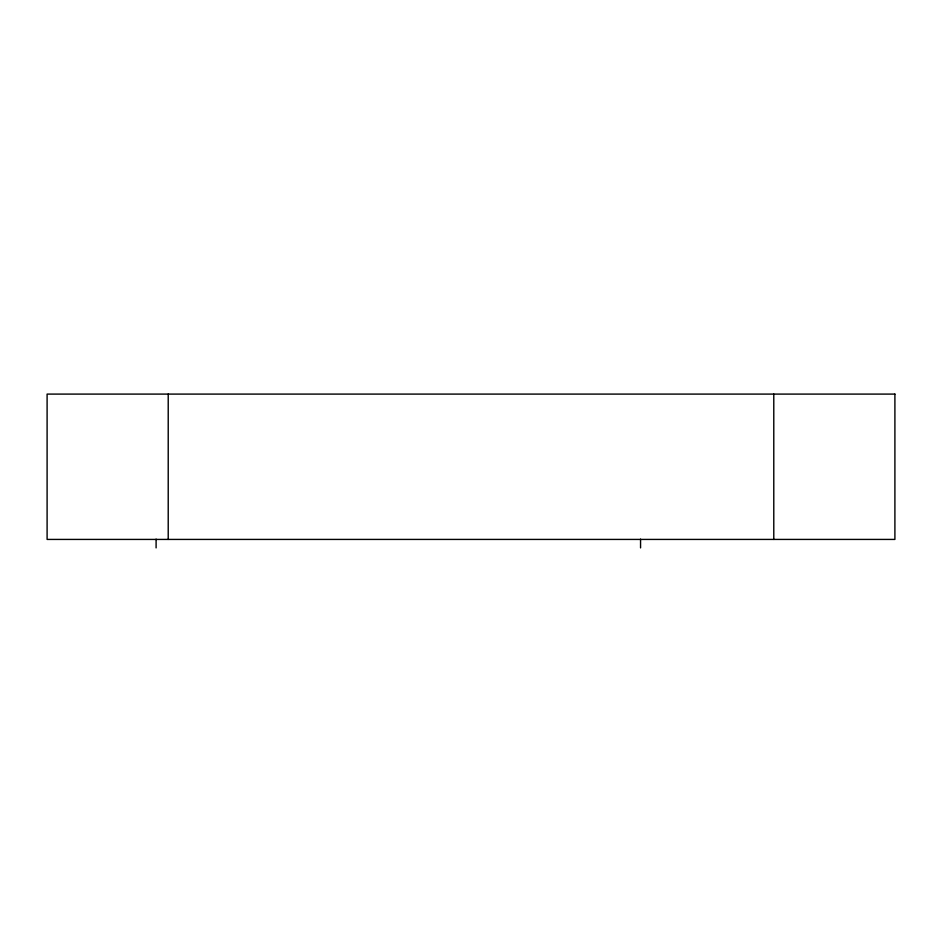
<?xml version="1.0" encoding="UTF-8"?>
<svg xmlns="http://www.w3.org/2000/svg" width="942" height="942" viewBox="0 0 942 942"><rect width="100%" height="100%" fill="white"/><g stroke="black" fill="none" stroke-linecap="round" stroke-linejoin="round"><path stroke-width="1.41" d="M773.782 394.097L773.782 539.425M640.56 539.118L640.56 547.903M168.218 394.097L168.218 539.425M156.101 539.118L156.101 547.903M894.9 394.097L47.1 394.097L47.1 539.425L894.9 539.425L894.9 394.097"/></g></svg>
